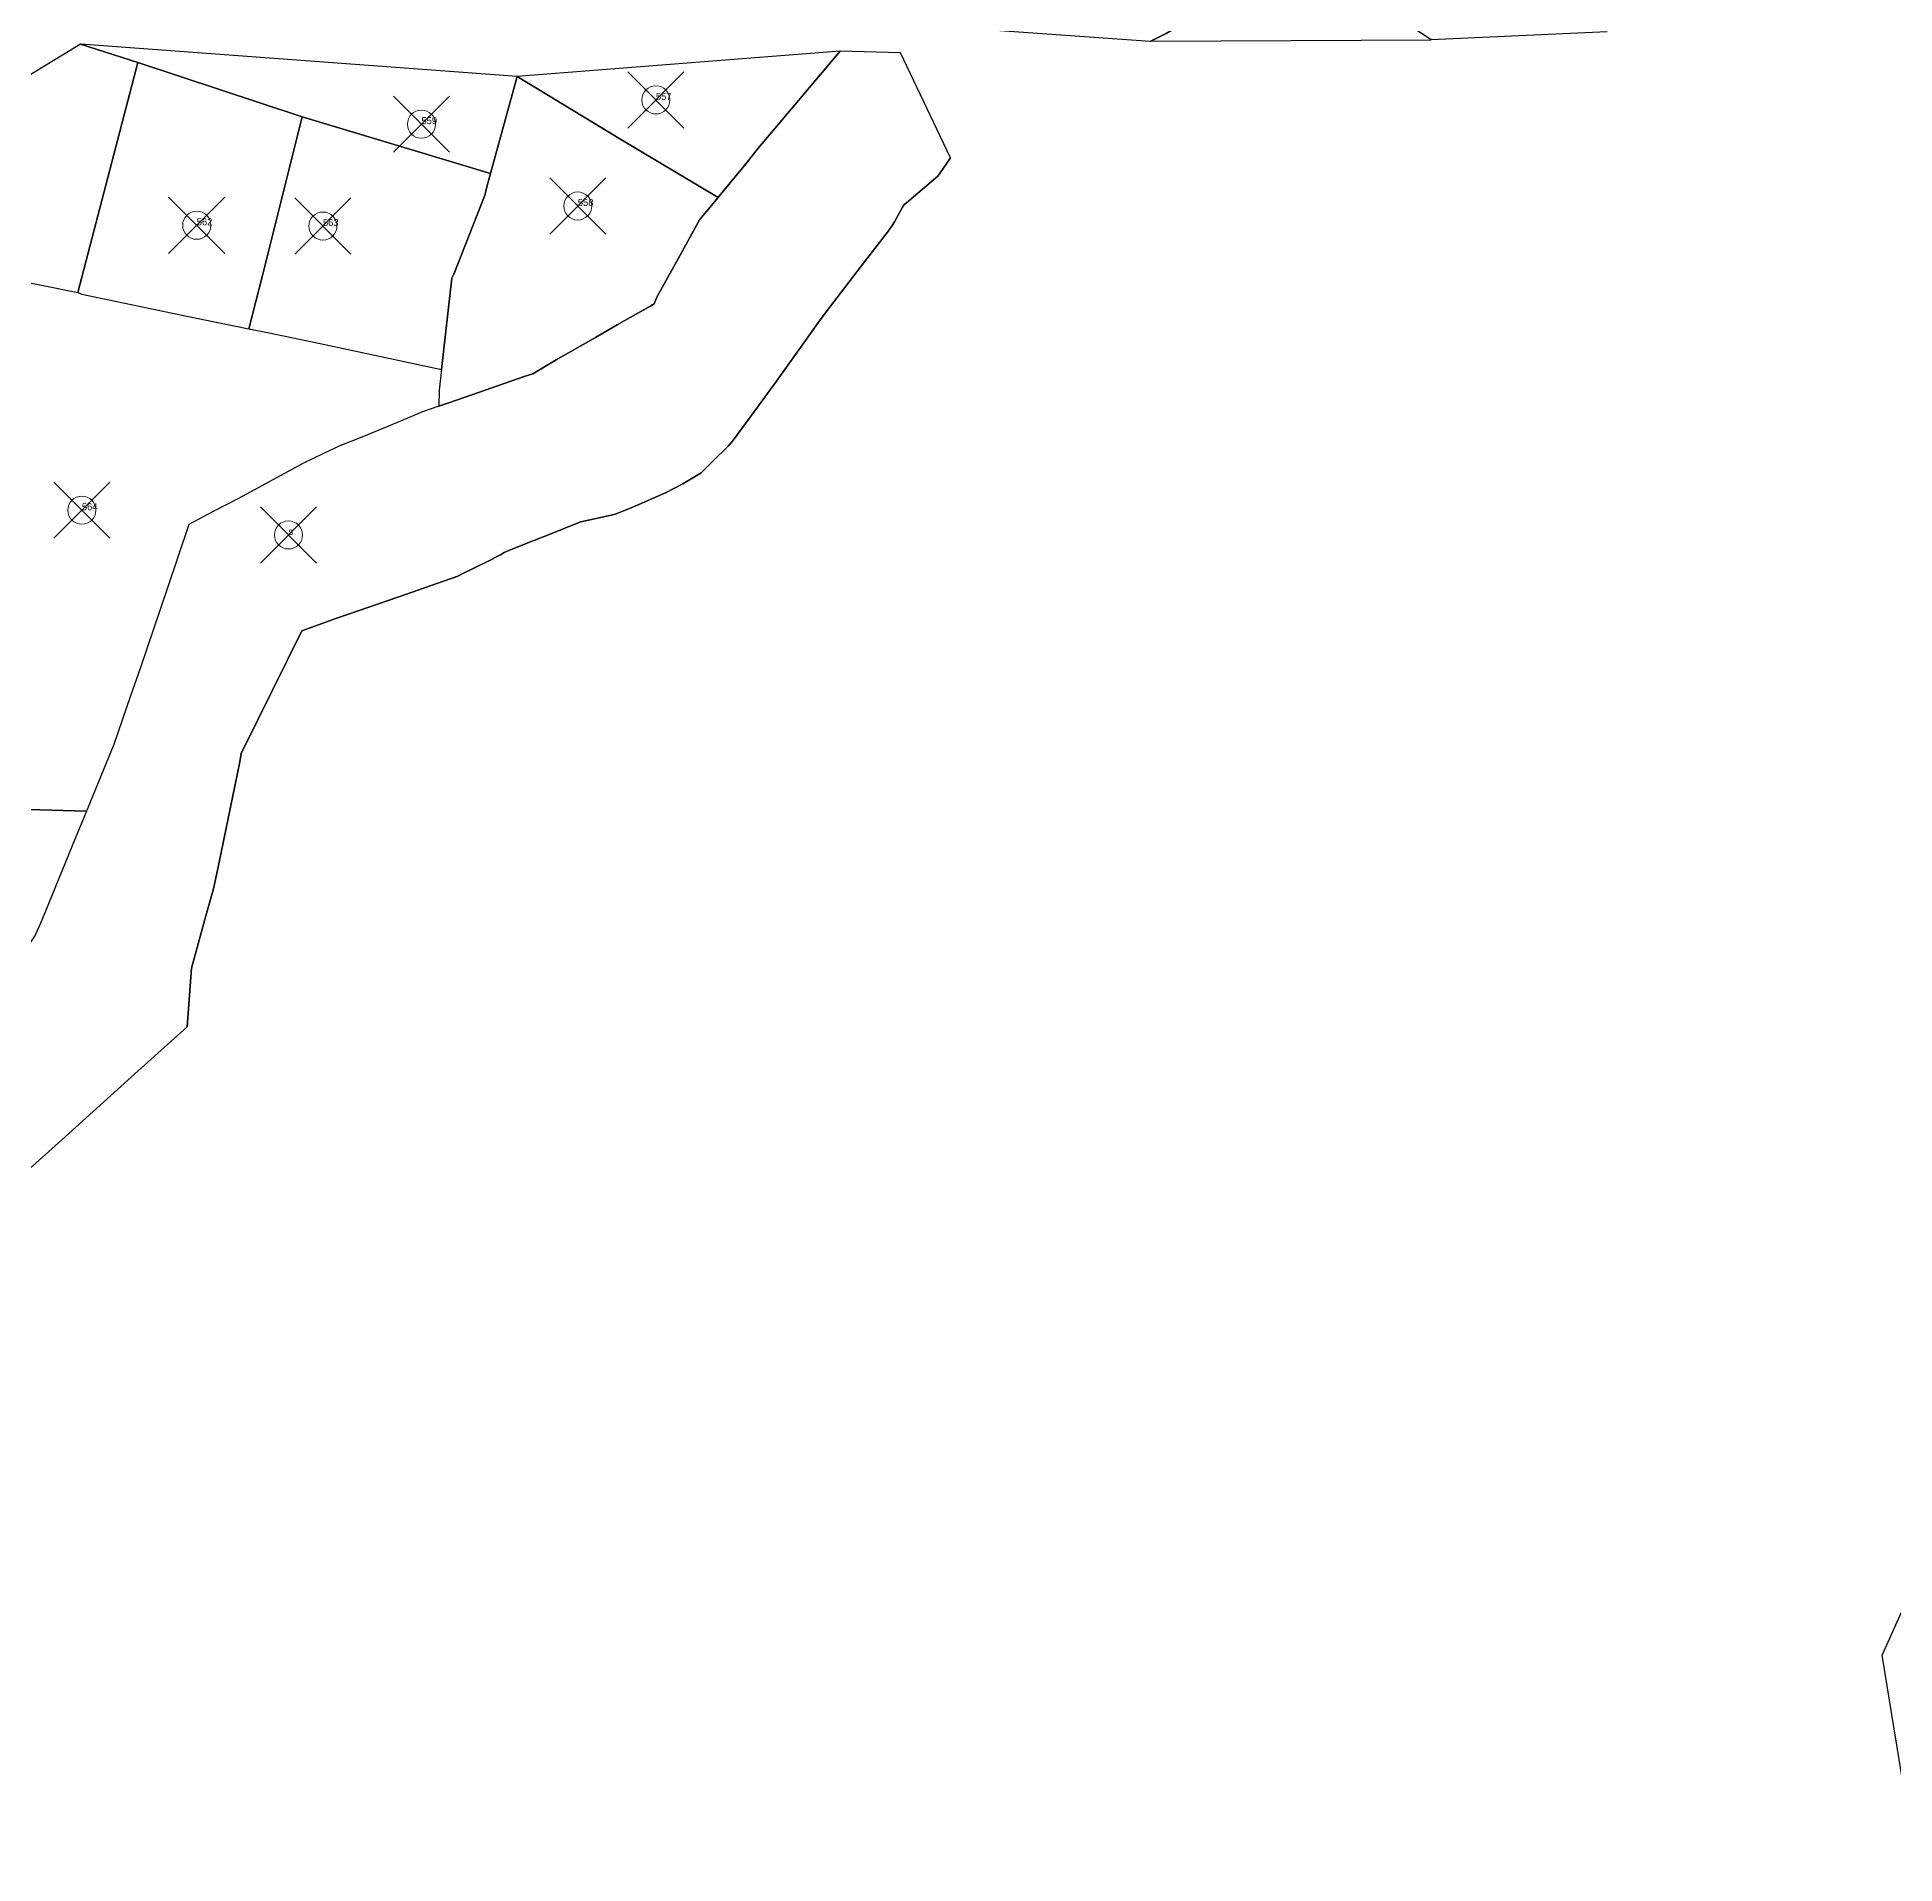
# Model space of a CAD drawing. Header units: millimetres. Extents: x -5 to 3014, y -2191 to 0.
# Drawn here: x 840 to 1502, y -1766 to -1116 of the extents above; entities that cross this region are included whole.
import ezdxf

# ---------------------------------------------------------------- set-up
doc = ezdxf.new("R2010")
doc.units = ezdxf.units.MM
doc.header["$PDMODE"] = 35
doc.header["$PDSIZE"] = 10
doc.linetypes.add('DASHED', pattern=[0.75, 0.5, -0.25])
for name, color, linetype, lineweight in [('Poly_Survey_Bndry', 250, 'Continuous', 30), ('Poly_Village_Bndry', 250, 'Continuous', 30), ('Text_Survey_No', 250, 'Continuous', 0)]:
    doc.layers.add(name, color=color, linetype=linetype, lineweight=lineweight)
doc.styles.get("Standard").update_dxf_attribs({"font": 'SakalBharati.ttf'})

msp = doc.modelspace()

# ---------------------------------------------------------------- linework, layer by layer
at = {"layer": 'Poly_Survey_Bndry', "linetype": 'ByBlock'}
for points in [[(1260.39, -1069.25), (1256.17, -1083.66), (1250.59, -1104.29), (1248.4, -1111.29), (1242.3, -1114.91), (1236.81, -1117.58), (1336.6, -1117.08), (1331.03, -1113.45), (1299.01, -1093.52), (1261.56, -1070.22)], [(1176.47, -1113.37), (1236.61, -1117.58), (1236.81, -1117.58), (1242.3, -1114.91), (1248.4, -1111.29), (1250.59, -1104.29), (1184.49, -1083.63), (1179.62, -1103.2)], [(876.16, -1125.23), (855.76, -1118.65), (812.08, -1145.2), (808.66, -1154.77), (795.46, -1195.04), (854.88, -1207.03)], [(855.76, -1118.65), (876.16, -1125.23), (934.66, -1144.56), (1001.76, -1164.73), (1011.29, -1130.13)], [(1126.18, -1121.18), (1011.29, -1130.13), (1047.77, -1152.34), (1082.82, -1173.3), (1083.22, -1172.83), (1092.71, -1161.25), (1097.22, -1155.55)], [(854.88, -1207.03), (856.32, -1207.68), (893.68, -1215.47), (915.75, -1220.02), (920.67, -1200.54), (934.66, -1144.56), (876.16, -1125.23)], [(1082.82, -1173.3), (1047.77, -1152.34), (1011.29, -1130.13), (1001.76, -1164.73), (1000.5, -1169.4), (999.94, -1171.47), (999.89, -1172.14), (988.69, -1200.49), (987.94, -1201.99), (984.35, -1234.49), (983.47, -1241.82), (983.33, -1247.57), (986.88, -1246.34), (997.54, -1242.64), (1013.76, -1237), (1016.82, -1235.98), (1025.16, -1231.01), (1039.09, -1223.09), (1046.84, -1218.61), (1058.88, -1211.75), (1060.01, -1211.05), (1061.07, -1208.46), (1069.27, -1193.8), (1075.44, -1182.53), (1076.22, -1181.24), (1078.57, -1178.33)], [(984.35, -1234.49), (987.94, -1201.99), (988.69, -1200.49), (999.89, -1172.14), (999.94, -1171.47), (1000.5, -1169.4), (1001.76, -1164.73), (934.66, -1144.56), (920.67, -1200.54), (915.75, -1220.02), (922.92, -1221.43), (941.1, -1225.22)], [(758.87, -1458.39), (758, -1431.84), (757.3, -1423.39), (757.4, -1423.38), (760.3, -1422.59), (778.74, -1416.11), (779.13, -1415.21), (789.34, -1393.26), (790.87, -1389.6), (808.97, -1390.25), (841.36, -1391.16), (857.97, -1391.64), (853.95, -1401.46), (842.06, -1430.46), (839.72, -1435.8), (830.57, -1449.44), (803.41, -1452.95), (760.18, -1458.46)]]:
    msp.add_lwpolyline(points, close=True, dxfattribs=at)
at = {"layer": 'Poly_Survey_Bndry', "linetype": 'DASHED'}
for points in [[(1250.59, -1104.29), (1248.4, -1111.29), (1242.3, -1114.91), (1236.81, -1117.58)], [(1336.6, -1117.08), (1331.03, -1113.45)], [(1097.22, -1155.55), (1126.18, -1121.18)]]:
    msp.add_lwpolyline(points, dxfattribs=at)
at = {"layer": 'Poly_Survey_Bndry', "linetype": 'ByBlock'}
for points in [[(1399.25, -1114.29), (1336.6, -1117.08), (1331.03, -1113.45)], [(824.83, -1530.43), (847.93, -1509.72), (876.35, -1484.16), (893.74, -1468.45), (895.37, -1447.51), (900.38, -1428.9), (903.2, -1419.37), (905.03, -1410.48), (912.5, -1374.15), (913.05, -1371.18), (918.96, -1359.2), (934.64, -1327.45), (947.05, -1323), (969.14, -1315.37), (990.16, -1308), (991.71, -1307.23), (1000.42, -1302.91), (1005.34, -1300.38), (1006.66, -1299.55), (1009.16, -1298.53), (1017.18, -1295.32), (1023.02, -1293.03), (1031.74, -1289.55), (1033.97, -1288.64), (1045.36, -1286.21), (1046.45, -1285.83), (1052.64, -1283.31), (1058.33, -1280.89), (1064.33, -1278.23), (1070.28, -1275.12), (1076.71, -1271.24), (1080.53, -1267.49), (1086.45, -1261.65), (1088.27, -1259.56), (1097.15, -1247.36), (1103.53, -1238.6), (1115.05, -1222.44), (1118.92, -1217.17), (1121.21, -1213.91), (1134.91, -1196.2), (1143.09, -1185.57), (1144.73, -1183.27), (1145.6, -1181.85), (1148.43, -1176.63), (1149.04, -1175.77), (1149.89, -1175.1), (1153.86, -1171.71), (1161.03, -1165.71), (1162.95, -1162.93), (1165.56, -1159.1), (1147.75, -1121.74), (1126.18, -1121.18), (1097.22, -1155.55), (1092.71, -1161.25), (1083.22, -1172.83), (1082.82, -1173.3), (1078.57, -1178.33), (1076.22, -1181.24), (1075.44, -1182.53), (1069.27, -1193.8), (1061.07, -1208.46), (1060.01, -1211.05), (1058.88, -1211.75), (1046.84, -1218.61), (1039.09, -1223.09), (1025.16, -1231.01), (1016.82, -1235.98), (1013.76, -1237), (997.54, -1242.64), (986.88, -1246.34), (983.33, -1247.57), (977.61, -1249.5), (968.85, -1253.27), (956.6, -1258.32), (948.15, -1261.69), (942.05, -1264.44), (935.18, -1267.77), (912.02, -1280.33), (903.31, -1284.94), (894.37, -1289.68), (886.72, -1312.19), (877.08, -1340.84), (873.58, -1350.66), (867.68, -1367.97), (860.11, -1386.44), (857.97, -1391.64), (853.95, -1401.46), (842.06, -1430.46), (839.72, -1435.8)], [(795.46, -1195.04), (854.88, -1207.03), (856.32, -1207.68), (893.68, -1215.47), (915.75, -1220.02), (922.92, -1221.43), (941.1, -1225.22), (984.35, -1234.49), (983.47, -1241.82), (983.33, -1247.57), (977.61, -1249.5), (968.85, -1253.27), (956.6, -1258.32), (948.15, -1261.69), (942.05, -1264.44), (935.18, -1267.77), (912.02, -1280.33), (903.31, -1284.94), (894.37, -1289.68), (886.72, -1312.19), (877.08, -1340.84), (873.58, -1350.66), (867.68, -1367.97), (860.11, -1386.44), (857.97, -1391.64), (841.36, -1391.16), (808.97, -1390.25)]]:
    msp.add_lwpolyline(points, dxfattribs=at)
at = {"layer": 'Poly_Survey_Bndry'}
for points in [[(876.16, -1125.23), (855.76, -1118.65)], [(854.88, -1207.03), (876.16, -1125.23)], [(934.66, -1144.56), (876.16, -1125.23)], [(1001.76, -1164.73), (1011.29, -1130.13)], [(1011.29, -1130.13), (1047.77, -1152.34), (1082.82, -1173.3)], [(915.75, -1220.02), (920.67, -1200.54), (934.66, -1144.56)], [(934.66, -1144.56), (1001.76, -1164.73)], [(1097.22, -1155.55), (1092.71, -1161.25), (1083.22, -1172.83), (1082.82, -1173.3)], [(1001.76, -1164.73), (1000.5, -1169.4), (999.94, -1171.47), (999.89, -1172.14), (988.69, -1200.49), (987.94, -1201.99), (984.35, -1234.49)], [(1082.82, -1173.3), (1078.57, -1178.33), (1076.22, -1181.24), (1075.44, -1182.53), (1069.27, -1193.8), (1061.07, -1208.46), (1060.01, -1211.05), (1058.88, -1211.75)], [(795.46, -1195.04), (854.88, -1207.03)], [(854.88, -1207.03), (856.32, -1207.68), (893.68, -1215.47), (915.75, -1220.02)], [(1058.88, -1211.75), (1046.84, -1218.61), (1039.09, -1223.09), (1025.16, -1231.01), (1016.82, -1235.98), (1013.76, -1237), (997.54, -1242.64), (986.88, -1246.34), (983.33, -1247.57)], [(915.75, -1220.02), (922.92, -1221.43), (941.1, -1225.22), (984.35, -1234.49)], [(984.35, -1234.49), (983.47, -1241.82), (983.33, -1247.57)], [(983.33, -1247.57), (977.61, -1249.5), (968.85, -1253.27), (956.6, -1258.32), (948.15, -1261.69), (942.05, -1264.44), (935.18, -1267.77), (912.02, -1280.33), (903.31, -1284.94), (894.37, -1289.68), (886.72, -1312.19), (877.08, -1340.84), (873.58, -1350.66), (867.68, -1367.97), (860.11, -1386.44), (857.97, -1391.64)], [(790.87, -1389.6), (808.97, -1390.25), (841.36, -1391.16), (857.97, -1391.64)], [(857.97, -1391.64), (853.95, -1401.46), (842.06, -1430.46), (839.72, -1435.8), (830.57, -1449.44)]]:
    msp.add_lwpolyline(points, dxfattribs=at)
msp.add_lwpolyline([(1549.31, -1705.45), (1540.6, -1704.52), (1525.26, -1702.48), (1514.58, -1742.99), (1509.28, -1766.37), (1497.13, -1692.07), (1512.68, -1657.52), (1522.19, -1667.86), (1535.57, -1683.01), (1550.82, -1699.48)], close=True, dxfattribs=at)
at = {"layer": 'Poly_Village_Bndry'}
msp.add_lwpolyline([(1165.56, -1159.1), (1162.95, -1162.93), (1161.03, -1165.71), (1153.86, -1171.71), (1149.89, -1175.1), (1149.04, -1175.77), (1148.43, -1176.63), (1145.6, -1181.85), (1144.73, -1183.27), (1143.09, -1185.57), (1134.91, -1196.2), (1121.21, -1213.91), (1118.92, -1217.17), (1115.05, -1222.44), (1103.53, -1238.6), (1097.15, -1247.36), (1088.27, -1259.56), (1086.45, -1261.65), (1080.53, -1267.49), (1076.71, -1271.24), (1070.28, -1275.12), (1064.33, -1278.23), (1058.33, -1280.89), (1052.64, -1283.31), (1046.45, -1285.83), (1045.36, -1286.21), (1033.97, -1288.64), (1031.74, -1289.55), (1023.02, -1293.03), (1017.18, -1295.32), (1009.16, -1298.53), (1006.66, -1299.55), (1005.34, -1300.38), (1000.42, -1302.91), (991.71, -1307.23), (990.16, -1308), (969.14, -1315.37), (947.05, -1323), (934.64, -1327.45), (918.96, -1359.2), (913.05, -1371.18), (912.5, -1374.15), (905.03, -1410.48), (903.2, -1419.37), (900.38, -1428.9), (895.37, -1447.51), (893.74, -1468.45), (876.35, -1484.16), (847.93, -1509.72), (824.83, -1530.43)], dxfattribs=at)
at = {"layer": 'Text_Survey_No'}
for p in [(1060.64, -1138.51), (977.18, -1147.15), (1032.84, -1176.27), (897.19, -1183.13), (942.1, -1183.41), (856.28, -1284.56), (929.85, -1293.36)]:
    msp.add_point(p, dxfattribs=at)

# ---------------------------------------------------------------- texts
for s, p in [('557', (1060.64, -1138.51)), ('559', (977.18, -1147.15)), ('558', (1032.84, -1176.27)), ('562', (897.19, -1183.13)), ('563', (942.1, -1183.41)), ('564', (856.28, -1284.56)), ('s', (929.85, -1293.36))]:
    msp.add_text(s, height=2.5, dxfattribs=at).set_placement(p)

doc.saveas('drawing.dxf')
